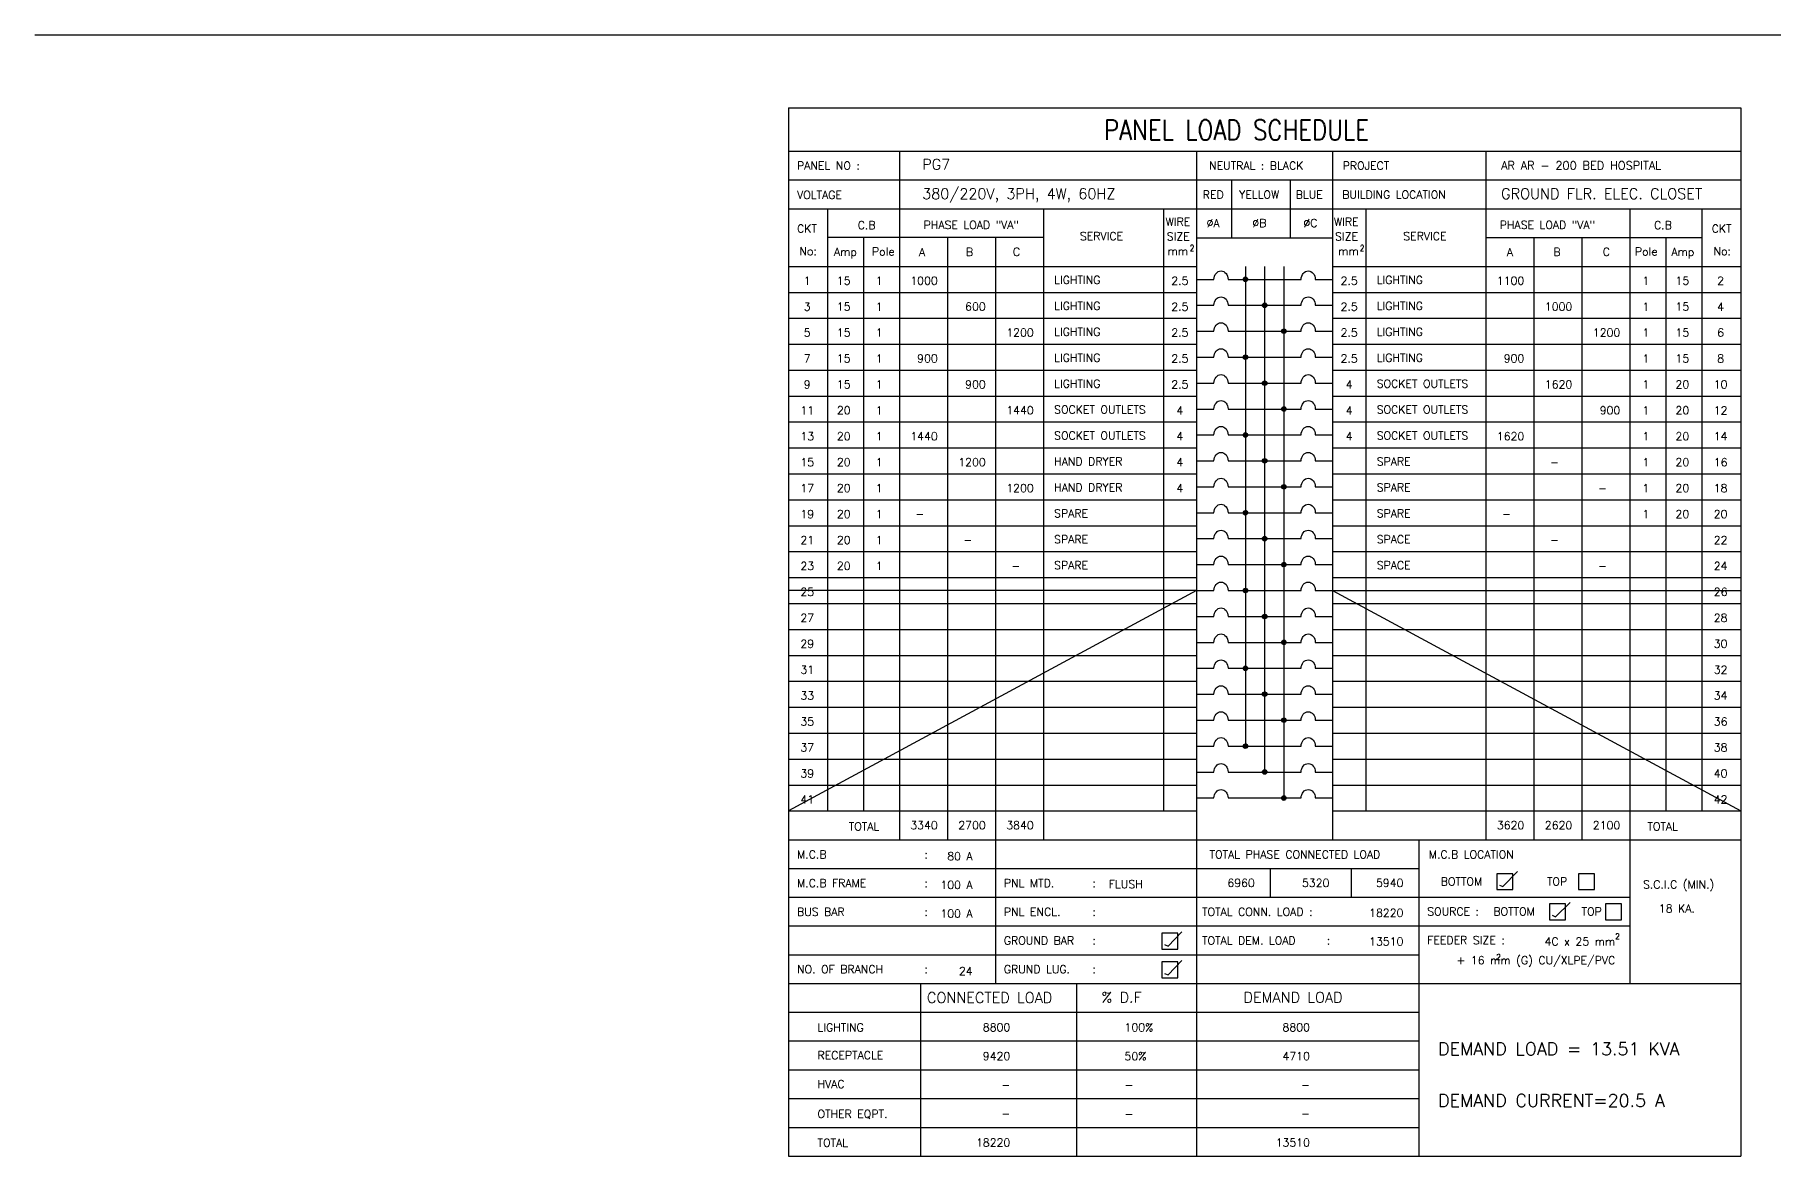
# Model space of a CAD drawing. Extents: x -147786 to -147665, y -2942 to -2850.
# Drawn here: x -147786.21 to -147748.25, y -2934.18 to -2909.7 of the extents above; entities that cross this region are included whole.
import ezdxf
from ezdxf.enums import TextEntityAlignment as Align

# ---------------------------------------------------------------- set-up
doc = ezdxf.new("R2010")
doc.units = 0
doc.header["$MEASUREMENT"] = 0
for name, color, linetype in [('BORDER', 4, 'CONTINUOUS'), ('E-TXT', 2, 'CONTINUOUS'), ('PANEL', 2, 'CONTINUOUS')]:
    doc.layers.add(name, color=color, linetype=linetype)
doc.styles.add('ROMANS', font='ROMANS.shx', dxfattribs={"height": 0.4})
pattern_1 = [(315, (57273.155677, -878.20901), (0.00864749998874, 0.00864749998874), [])]
pattern_2 = [(315, (57273.155677, -876.510869), (0.00864749998874, 0.00864749998874), [])]
pattern_3 = [(315, (57273.155677, -874.812728), (0.00864749998874, 0.00864749998874), [])]
pattern_4 = [(315, (57273.155677, -873.114587), (0.00864749998874, 0.00864749998874), [])]
pattern_5 = [(315, (57273.155677, -871.416445), (0.00864749998874, 0.00864749998874), [])]
pattern_6 = [(315, (57273.155677, -869.718304), (0.00864749998874, 0.00864749998874), [])]

msp = doc.modelspace()

# ---------------------------------------------------------------- hatches: boundary and pattern name
at = {"layer": 'PANEL', "linetype": 'Continuous'}
h = msp.add_hatch(dxfattribs=at)
h.set_pattern_fill('ANSI31', color=256, scale=0.068485, angle=406.041, style=0)
h.set_pattern_definition([(91.040959325, (57273.155677, -869.718304), (-0.00855917542476, -0.00015552164567), [])])
h.paths.add_polyline_path([(-147759.821, -2915.037, 1), (-147759.723, -2915.037, 1)])
h = msp.add_hatch(dxfattribs=at)
h.set_pattern_fill('ANSI31', color=256, scale=0.097835, angle=270, style=0)
h.set_pattern_definition(pattern_6)
h.paths.add_polyline_path([(-147759.402, -2915.603, 1), (-147759.304, -2915.603, 1)])
h = msp.add_hatch(dxfattribs=at)
h.set_pattern_fill('ANSI31', color=256, scale=0.097835, angle=270, style=0)
h.set_pattern_definition(pattern_6)
h.paths.add_polyline_path([(-147758.885, -2916.169, 1), (-147758.982, -2916.169, 1)])
h = msp.add_hatch(dxfattribs=at)
h.set_pattern_fill('ANSI31', color=256, scale=0.097835, angle=270, style=0)
h.set_pattern_definition(pattern_6)
h.paths.add_polyline_path([(-147759.723, -2916.735, 1), (-147759.821, -2916.735, 1)])
h = msp.add_hatch(dxfattribs=at)
h.set_pattern_fill('ANSI31', color=256, scale=0.097835, angle=270, style=0)
h.set_pattern_definition(pattern_6)
h.paths.add_polyline_path([(-147759.304, -2917.301, 1), (-147759.402, -2917.301, 1)])
h = msp.add_hatch(dxfattribs=at)
h.set_pattern_fill('ANSI31', color=256, scale=0.097835, angle=270, style=0)
h.set_pattern_definition(pattern_6)
h.paths.add_polyline_path([(-147758.885, -2917.867, 1), (-147758.982, -2917.867, 1)])
h = msp.add_hatch(dxfattribs=at)
h.set_pattern_fill('ANSI31', color=256, scale=0.097835, angle=270, style=0)
h.set_pattern_definition(pattern_5)
h.paths.add_polyline_path([(-147759.723, -2918.433, 1), (-147759.821, -2918.433, 1)])
h = msp.add_hatch(dxfattribs=at)
h.set_pattern_fill('ANSI31', color=256, scale=0.097835, angle=270, style=0)
h.set_pattern_definition(pattern_5)
h.paths.add_polyline_path([(-147759.304, -2918.999, 1), (-147759.402, -2918.999, 1)])
h = msp.add_hatch(dxfattribs=at)
h.set_pattern_fill('ANSI31', color=256, scale=0.097835, angle=270, style=0)
h.set_pattern_definition(pattern_5)
h.paths.add_polyline_path([(-147758.885, -2919.565, 1), (-147758.982, -2919.565, 1)])
h = msp.add_hatch(dxfattribs=at)
h.set_pattern_fill('ANSI31', color=256, scale=0.097835, angle=270, style=0)
h.set_pattern_definition(pattern_4)
h.paths.add_polyline_path([(-147759.723, -2920.131, 1), (-147759.821, -2920.131, 1)])
h = msp.add_hatch(dxfattribs=at)
h.set_pattern_fill('ANSI31', color=256, scale=0.097835, angle=270, style=0)
h.set_pattern_definition(pattern_4)
h.paths.add_polyline_path([(-147759.304, -2920.697, 1), (-147759.402, -2920.697, 1)])
h = msp.add_hatch(dxfattribs=at)
h.set_pattern_fill('ANSI31', color=256, scale=0.097835, angle=270, style=0)
h.set_pattern_definition(pattern_4)
h.paths.add_polyline_path([(-147758.885, -2921.263, 1), (-147758.982, -2921.263, 1)])
h = msp.add_hatch(dxfattribs=at)
h.set_pattern_fill('ANSI31', color=256, scale=0.097835, angle=270, style=0)
h.set_pattern_definition(pattern_3)
h.paths.add_polyline_path([(-147759.723, -2921.829, 1), (-147759.821, -2921.829, 1)])
h = msp.add_hatch(dxfattribs=at)
h.set_pattern_fill('ANSI31', color=256, scale=0.097835, angle=270, style=0)
h.set_pattern_definition(pattern_3)
h.paths.add_polyline_path([(-147759.304, -2922.395, 1), (-147759.402, -2922.395, 1)])
h = msp.add_hatch(dxfattribs=at)
h.set_pattern_fill('ANSI31', color=256, scale=0.097835, angle=270, style=0)
h.set_pattern_definition(pattern_3)
h.paths.add_polyline_path([(-147758.885, -2922.961, 1), (-147758.982, -2922.961, 1)])
h = msp.add_hatch(dxfattribs=at)
h.set_pattern_fill('ANSI31', color=256, scale=0.097835, angle=270, style=0)
h.set_pattern_definition(pattern_2)
h.paths.add_polyline_path([(-147759.723, -2923.527, 1), (-147759.821, -2923.527, 1)])
h = msp.add_hatch(dxfattribs=at)
h.set_pattern_fill('ANSI31', color=256, scale=0.097835, angle=270, style=0)
h.set_pattern_definition(pattern_2)
h.paths.add_polyline_path([(-147759.304, -2924.093, 1), (-147759.402, -2924.093, 1)])
h = msp.add_hatch(dxfattribs=at)
h.set_pattern_fill('ANSI31', color=256, scale=0.097835, angle=270, style=0)
h.set_pattern_definition(pattern_2)
h.paths.add_polyline_path([(-147758.885, -2924.659, 1), (-147758.982, -2924.659, 1)])
h = msp.add_hatch(dxfattribs=at)
h.set_pattern_fill('ANSI31', color=256, scale=0.097835, angle=270, style=0)
h.set_pattern_definition(pattern_1)
h.paths.add_polyline_path([(-147759.723, -2925.225, 1), (-147759.821, -2925.225, 1)])
h = msp.add_hatch(dxfattribs=at)
h.set_pattern_fill('ANSI31', color=256, scale=0.097835, angle=270, style=0)
h.set_pattern_definition(pattern_1)
h.paths.add_polyline_path([(-147759.304, -2925.791, 1), (-147759.402, -2925.791, 1)])
h = msp.add_hatch(dxfattribs=at)
h.set_pattern_fill('ANSI31', color=256, scale=0.097835, angle=270, style=0)
h.set_pattern_definition(pattern_1)
h.paths.add_polyline_path([(-147758.885, -2926.358, 1), (-147758.982, -2926.358, 1)])

# ---------------------------------------------------------------- linework, layer by layer
at = {"layer": 'BORDER', "color": 1}
msp.add_line((-147786.206, -2909.698), (-147665.401, -2909.698), dxfattribs=at)
at = {"layer": 'PANEL', "color": 6}
for p, q in [((-147769.748, -2911.294), (-147769.748, -2934.178)), ((-147769.748, -2911.294), (-147748.958, -2911.294)), ((-147748.958, -2911.294), (-147748.958, -2934.178)), ((-147769.748, -2934.178), (-147748.958, -2934.178))]:
    msp.add_line(p, q, dxfattribs=at)
at = {"layer": 'PANEL', "color": 2}
for p, q in [((-147769.748, -2912.238), (-147748.958, -2912.238)), ((-147760.838, -2912.238), (-147760.838, -2927.274)), ((-147757.868, -2912.238), (-147757.868, -2927.274)), ((-147769.748, -2913.496), (-147748.958, -2913.496)), ((-147760.838, -2914.127), (-147757.868, -2914.127)), ((-147769.748, -2927.274), (-147748.958, -2927.274))]:
    msp.add_line(p, q, dxfattribs=at)
at = {"layer": 'PANEL', "color": 11}
for p, q in [((-147767.329, -2912.238), (-147767.329, -2927.274)), ((-147754.522, -2912.238), (-147754.522, -2927.274)), ((-147768.901, -2913.496), (-147768.901, -2926.641)), ((-147764.184, -2913.496), (-147764.184, -2927.274)), ((-147761.563, -2913.496), (-147761.563, -2926.641)), ((-147757.142, -2913.496), (-147757.142, -2926.641)), ((-147751.377, -2913.496), (-147751.377, -2930.404)), ((-147749.805, -2913.496), (-147749.805, -2926.641)), ((-147764.184, -2914.125), (-147768.901, -2914.125)), ((-147768.115, -2914.125), (-147768.115, -2926.641)), ((-147766.28, -2914.125), (-147766.28, -2927.274)), ((-147765.232, -2914.125), (-147765.232, -2930.404)), ((-147754.522, -2914.125), (-147749.805, -2914.125)), ((-147753.473, -2914.125), (-147753.473, -2927.274)), ((-147752.425, -2914.125), (-147752.425, -2927.274)), ((-147750.591, -2914.125), (-147750.591, -2926.641)), ((-147769.748, -2914.754), (-147760.838, -2914.754)), ((-147757.868, -2914.754), (-147748.958, -2914.754)), ((-147769.748, -2915.32), (-147760.838, -2915.32)), ((-147757.868, -2915.32), (-147748.958, -2915.32)), ((-147769.748, -2915.886), (-147760.838, -2915.886)), ((-147757.868, -2915.886), (-147748.958, -2915.886)), ((-147769.748, -2916.452), (-147760.838, -2916.452)), ((-147757.868, -2916.452), (-147748.958, -2916.452)), ((-147769.748, -2917.018), (-147760.838, -2917.018)), ((-147757.868, -2917.018), (-147748.958, -2917.018)), ((-147769.748, -2917.584), (-147760.838, -2917.584)), ((-147757.868, -2917.584), (-147748.958, -2917.584)), ((-147769.748, -2918.15), (-147760.838, -2918.15)), ((-147757.868, -2918.15), (-147748.958, -2918.15)), ((-147769.748, -2918.716), (-147760.838, -2918.716)), ((-147757.868, -2918.716), (-147748.958, -2918.716)), ((-147769.748, -2919.282), (-147760.838, -2919.282)), ((-147757.868, -2919.282), (-147748.958, -2919.282)), ((-147769.748, -2919.848), (-147760.838, -2919.848)), ((-147757.868, -2919.848), (-147748.958, -2919.848)), ((-147769.748, -2920.414), (-147760.838, -2920.414)), ((-147757.868, -2920.414), (-147748.958, -2920.414)), ((-147769.748, -2920.98), (-147760.838, -2920.98)), ((-147757.868, -2920.98), (-147748.958, -2920.98)), ((-147769.748, -2921.546), (-147760.838, -2921.546)), ((-147757.868, -2921.546), (-147748.958, -2921.546)), ((-147769.748, -2922.112), (-147760.838, -2922.112)), ((-147757.868, -2922.112), (-147748.958, -2922.112)), ((-147769.748, -2922.678), (-147760.838, -2922.678)), ((-147757.868, -2922.678), (-147748.958, -2922.678)), ((-147769.748, -2923.244), (-147760.838, -2923.244)), ((-147757.868, -2923.244), (-147748.958, -2923.244)), ((-147769.748, -2923.81), (-147760.838, -2923.81)), ((-147757.868, -2923.81), (-147748.958, -2923.81)), ((-147769.748, -2924.376), (-147760.838, -2924.376)), ((-147757.868, -2924.376), (-147748.958, -2924.376)), ((-147769.748, -2924.942), (-147760.838, -2924.942)), ((-147757.868, -2924.942), (-147748.958, -2924.942)), ((-147769.748, -2925.508), (-147760.838, -2925.508)), ((-147757.868, -2925.508), (-147748.958, -2925.508)), ((-147769.748, -2926.075), (-147760.838, -2926.075)), ((-147757.868, -2926.075), (-147748.958, -2926.075)), ((-147769.748, -2926.641), (-147760.838, -2926.641)), ((-147757.868, -2926.641), (-147748.958, -2926.641)), ((-147760.838, -2927.274), (-147760.838, -2934.178)), ((-147755.986, -2927.274), (-147755.986, -2930.404)), ((-147769.748, -2927.9), (-147755.986, -2927.9)), ((-147759.231, -2927.9), (-147759.231, -2928.526)), ((-147757.461, -2927.9), (-147757.461, -2928.526)), ((-147769.748, -2928.526), (-147751.377, -2928.526)), ((-147769.748, -2929.152), (-147751.377, -2929.152)), ((-147769.748, -2929.778), (-147755.986, -2929.778)), ((-147769.748, -2930.404), (-147748.958, -2930.404)), ((-147766.867, -2930.404), (-147766.867, -2934.178)), ((-147763.458, -2930.404), (-147763.458, -2934.178)), ((-147755.986, -2930.404), (-147755.986, -2934.178)), ((-147769.748, -2931.033), (-147755.986, -2931.033)), ((-147769.748, -2931.662), (-147755.986, -2931.662)), ((-147769.748, -2932.291), (-147755.986, -2932.291)), ((-147769.748, -2932.92), (-147755.986, -2932.92)), ((-147769.748, -2933.549), (-147755.986, -2933.549))]:
    msp.add_line(p, q, dxfattribs=at)
at = {"layer": 'PANEL'}
for p, q in [((-147769.748, -2912.864), (-147748.958, -2912.864)), ((-147760.068, -2914.127), (-147760.068, -2912.864)), ((-147758.792, -2914.127), (-147758.792, -2912.864)), ((-147759.772, -2914.754), (-147759.772, -2925.225)), ((-147759.353, -2914.754), (-147759.353, -2925.791)), ((-147758.933, -2914.754), (-147758.933, -2926.358)), ((-147760.838, -2915.037), (-147760.459, -2915.037)), ((-147760.151, -2915.037), (-147758.555, -2915.037)), ((-147758.247, -2915.037), (-147757.868, -2915.037)), ((-147760.838, -2915.603), (-147760.459, -2915.603)), ((-147760.151, -2915.603), (-147758.555, -2915.603)), ((-147758.247, -2915.603), (-147757.868, -2915.603)), ((-147760.838, -2916.169), (-147760.459, -2916.169)), ((-147760.151, -2916.169), (-147758.555, -2916.169)), ((-147758.247, -2916.169), (-147757.868, -2916.169)), ((-147760.838, -2916.735), (-147760.459, -2916.735)), ((-147760.151, -2916.735), (-147758.555, -2916.735)), ((-147758.247, -2916.735), (-147757.868, -2916.735)), ((-147760.838, -2917.301), (-147760.459, -2917.301)), ((-147760.151, -2917.301), (-147758.555, -2917.301)), ((-147758.247, -2917.301), (-147757.868, -2917.301)), ((-147760.838, -2917.867), (-147760.459, -2917.867)), ((-147760.151, -2917.867), (-147758.555, -2917.867)), ((-147758.247, -2917.867), (-147757.868, -2917.867)), ((-147760.838, -2918.433), (-147760.459, -2918.433)), ((-147760.151, -2918.433), (-147758.555, -2918.433)), ((-147758.247, -2918.433), (-147757.868, -2918.433)), ((-147760.838, -2918.999), (-147760.459, -2918.999)), ((-147760.151, -2918.999), (-147758.555, -2918.999)), ((-147758.247, -2918.999), (-147757.868, -2918.999)), ((-147760.838, -2919.565), (-147760.459, -2919.565)), ((-147760.151, -2919.565), (-147758.555, -2919.565)), ((-147758.247, -2919.565), (-147757.868, -2919.565)), ((-147760.838, -2920.131), (-147760.459, -2920.131)), ((-147760.151, -2920.131), (-147758.555, -2920.131)), ((-147758.247, -2920.131), (-147757.868, -2920.131)), ((-147760.838, -2920.697), (-147760.459, -2920.697)), ((-147760.151, -2920.697), (-147758.555, -2920.697)), ((-147758.247, -2920.697), (-147757.868, -2920.697)), ((-147760.838, -2921.263), (-147760.459, -2921.263)), ((-147760.151, -2921.263), (-147758.555, -2921.263)), ((-147758.247, -2921.263), (-147757.868, -2921.263)), ((-147760.838, -2921.829), (-147760.459, -2921.829)), ((-147760.151, -2921.829), (-147758.555, -2921.829)), ((-147758.247, -2921.829), (-147757.868, -2921.829)), ((-147760.838, -2922.395), (-147760.459, -2922.395)), ((-147760.151, -2922.395), (-147758.555, -2922.395)), ((-147758.247, -2922.395), (-147757.868, -2922.395)), ((-147760.838, -2922.961), (-147760.459, -2922.961)), ((-147760.151, -2922.961), (-147758.555, -2922.961)), ((-147758.247, -2922.961), (-147757.868, -2922.961)), ((-147760.838, -2923.527), (-147760.459, -2923.527)), ((-147760.151, -2923.527), (-147758.555, -2923.527)), ((-147758.247, -2923.527), (-147757.868, -2923.527)), ((-147760.838, -2924.093), (-147760.459, -2924.093)), ((-147760.151, -2924.093), (-147758.555, -2924.093)), ((-147758.247, -2924.093), (-147757.868, -2924.093)), ((-147760.838, -2924.659), (-147760.459, -2924.659)), ((-147760.151, -2924.659), (-147758.555, -2924.659)), ((-147758.247, -2924.659), (-147757.868, -2924.659)), ((-147760.838, -2925.225), (-147760.459, -2925.225)), ((-147760.151, -2925.225), (-147758.555, -2925.225)), ((-147758.247, -2925.225), (-147757.868, -2925.225)), ((-147760.838, -2925.791), (-147760.459, -2925.791)), ((-147760.151, -2925.791), (-147758.555, -2925.791)), ((-147758.247, -2925.791), (-147757.868, -2925.791)), ((-147760.838, -2926.358), (-147760.459, -2926.358)), ((-147760.151, -2926.358), (-147758.555, -2926.358)), ((-147758.247, -2926.358), (-147757.868, -2926.358)), ((-147754.15, -2928.293), (-147753.831, -2927.961)), ((-147754.225, -2928.263), (-147754.15, -2928.293)), ((-147753.003, -2928.949), (-147752.684, -2928.636)), ((-147753.078, -2928.918), (-147753.003, -2928.949)), ((-147761.538, -2929.559), (-147761.463, -2929.589)), ((-147761.463, -2929.589), (-147761.164, -2929.277)), ((-147761.463, -2930.217), (-147761.164, -2929.904)), ((-147761.538, -2930.186), (-147761.463, -2930.217))]:
    msp.add_line(p, q, dxfattribs=at)
at = {"layer": 'PANEL', "color": 7}
for p, q in [((-147760.838, -2921.829), (-147769.748, -2926.641)), ((-147760.838, -2921.829), (-147769.748, -2921.829)), ((-147757.868, -2921.829), (-147748.958, -2926.641)), ((-147757.868, -2921.829), (-147748.958, -2921.829))]:
    msp.add_line(p, q, dxfattribs=at)
at = {"layer": 'PANEL', "color": 11}
for points in [[(-147753.933, -2928.01), (-147754.283, -2928.01), (-147754.283, -2928.359), (-147753.933, -2928.359)], [(-147752.149, -2928.01), (-147752.498, -2928.01), (-147752.498, -2928.359), (-147752.149, -2928.359)], [(-147752.786, -2928.665), (-147753.135, -2928.665), (-147753.135, -2929.015), (-147752.786, -2929.015)], [(-147751.559, -2928.665), (-147751.908, -2928.665), (-147751.908, -2929.015), (-147751.559, -2929.015)], [(-147761.246, -2929.306), (-147761.595, -2929.306), (-147761.595, -2929.655), (-147761.246, -2929.655)], [(-147761.246, -2929.933), (-147761.595, -2929.933), (-147761.595, -2930.283), (-147761.246, -2930.283)]]:
    msp.add_lwpolyline(points, close=True, dxfattribs=at)
at = {"layer": 'PANEL'}
for centre in [(-147759.772, -2915.037), (-147759.353, -2915.603), (-147758.933, -2916.169), (-147759.772, -2916.735), (-147759.353, -2917.301), (-147758.933, -2917.867), (-147759.772, -2918.433), (-147759.353, -2918.999), (-147758.933, -2919.565), (-147759.772, -2920.131), (-147759.353, -2920.697), (-147758.933, -2921.263), (-147759.772, -2921.829), (-147759.353, -2922.395), (-147758.933, -2922.961), (-147759.772, -2923.527), (-147759.353, -2924.093), (-147758.933, -2924.659), (-147759.772, -2925.225), (-147759.353, -2925.791), (-147758.933, -2926.358)]:
    msp.add_circle(centre, 0.0489, dxfattribs=at)
at = {"layer": 'PANEL', "extrusion": (0, 0, -1)}
for centre in [(-147760.305, -2915.037), (-147758.401, -2915.037), (-147760.305, -2915.603), (-147758.401, -2915.603), (-147760.305, -2916.169), (-147758.401, -2916.169), (-147760.305, -2916.735), (-147758.401, -2916.735), (-147760.305, -2917.301), (-147758.401, -2917.301), (-147760.305, -2917.867), (-147758.401, -2917.867), (-147760.305, -2918.433), (-147758.401, -2918.433), (-147760.305, -2918.999), (-147758.401, -2918.999), (-147760.305, -2919.565), (-147758.401, -2919.565), (-147760.305, -2920.131), (-147758.401, -2920.131), (-147760.305, -2920.697), (-147758.401, -2920.697), (-147760.305, -2921.263), (-147758.401, -2921.263), (-147760.305, -2921.829), (-147758.401, -2921.829), (-147760.305, -2922.395), (-147758.401, -2922.395), (-147760.305, -2922.961), (-147758.401, -2922.961), (-147760.305, -2923.527), (-147758.401, -2923.527), (-147760.305, -2924.093), (-147758.401, -2924.093), (-147760.305, -2924.659), (-147758.401, -2924.659), (-147760.305, -2925.225), (-147758.401, -2925.225), (-147760.305, -2925.791), (-147758.401, -2925.791), (-147760.305, -2926.358), (-147758.401, -2926.358)]:
    msp.add_ellipse(centre, major_axis=(0, 0.185), ratio=0.833333, start_param=-1.570796, end_param=1.570796, dxfattribs=at)

# ---------------------------------------------------------------- texts
at = {"layer": 'E-TXT', "style": 'ROMANS'}
for s, height, p in [('PG7', 0.2306, (-147766.83, -2912.642)), ('AR AR - 200 BED HOSPITAL', 0.18169, (-147754.189, -2912.641)), ('380/220V, 3PH, 4W, 60HZ', 0.23061, (-147766.83, -2913.283)), ('GROUND FLR. ELEC. CLOSET', 0.23061, (-147754.189, -2913.283)), ('15', 0.1747, (-147768.693, -2915.153)), ('15', 0.1747, (-147750.382, -2915.153)), ('15', 0.1747, (-147768.693, -2915.719)), ('15', 0.1747, (-147750.382, -2915.719)), ('15', 0.1747, (-147768.693, -2916.285)), ('15', 0.1747, (-147750.382, -2916.285)), ('15', 0.1747, (-147768.693, -2916.851)), ('15', 0.1747, (-147750.382, -2916.851)), ('15', 0.1747, (-147768.693, -2917.417)), ('20', 0.1747, (-147750.382, -2917.417)), ('20', 0.1747, (-147768.693, -2917.983)), ('20', 0.1747, (-147750.382, -2917.983)), ('20', 0.1747, (-147768.693, -2918.549)), ('20', 0.1747, (-147750.382, -2918.549)), ('20', 0.1747, (-147768.693, -2919.115)), ('20', 0.1747, (-147750.382, -2919.115)), ('20', 0.1747, (-147768.693, -2919.681)), ('20', 0.1747, (-147750.382, -2919.681)), ('20', 0.1747, (-147768.693, -2920.248)), ('20', 0.1747, (-147750.382, -2920.248)), ('20', 0.1747, (-147768.693, -2920.814)), ('20', 0.1747, (-147768.693, -2921.38))]:
    msp.add_text(s, height=height, dxfattribs=at).set_placement(p)
for s, height, p in [('1', 0.175, (-147767.768, -2915.067)), ('2.5', 0.1747, (-147761.204, -2915.067)), ('2.5', 0.1747, (-147757.508, -2915.067)), ('1', 0.175, (-147751.03, -2915.067)), ('1', 0.175, (-147767.768, -2915.633)), ('2.5', 0.1747, (-147761.204, -2915.633)), ('2.5', 0.1747, (-147757.508, -2915.633)), ('1', 0.175, (-147751.03, -2915.633)), ('1', 0.175, (-147767.768, -2916.199)), ('2.5', 0.1747, (-147761.204, -2916.199)), ('2.5', 0.1747, (-147757.508, -2916.199)), ('1', 0.175, (-147751.03, -2916.199)), ('1', 0.175, (-147767.768, -2916.765)), ('2.5', 0.1747, (-147761.204, -2916.765)), ('2.5', 0.1747, (-147757.508, -2916.765)), ('1', 0.175, (-147751.03, -2916.765)), ('1', 0.175, (-147767.768, -2917.331)), ('2.5', 0.1747, (-147761.204, -2917.331)), ('4', 0.175, (-147757.508, -2917.331)), ('1', 0.175, (-147751.03, -2917.331)), ('1', 0.175, (-147767.768, -2917.897)), ('4', 0.175, (-147761.204, -2917.897)), ('4', 0.175, (-147757.508, -2917.897)), ('1', 0.175, (-147751.03, -2917.897)), ('1', 0.175, (-147767.768, -2918.463)), ('4', 0.175, (-147761.204, -2918.463)), ('4', 0.175, (-147757.508, -2918.463)), ('1', 0.175, (-147751.03, -2918.463)), ('1', 0.175, (-147767.768, -2919.029)), ('4', 0.175, (-147761.204, -2919.029)), ('1', 0.175, (-147751.03, -2919.029)), ('1', 0.175, (-147767.768, -2919.595)), ('4', 0.175, (-147761.204, -2919.595)), ('1', 0.175, (-147751.03, -2919.595)), ('1', 0.175, (-147767.768, -2920.161)), ('1', 0.175, (-147751.03, -2920.161)), ('1', 0.175, (-147767.768, -2920.727)), ('1', 0.175, (-147767.768, -2921.293))]:
    msp.add_text(s, height=height, dxfattribs=at).set_placement(p, align=Align.MIDDLE)
for s, height, p in [('1000', 0.1747, (-147766.491, -2915.153)), ('1100', 0.1747, (-147753.684, -2915.153)), ('600', 0.1747, (-147765.443, -2915.719)), ('1000', 0.1747, (-147752.636, -2915.719)), ('1200', 0.1747, (-147764.395, -2916.285)), ('1200', 0.1747, (-147751.588, -2916.285)), ('900', 0.1747, (-147766.491, -2916.851)), ('900', 0.1747, (-147753.684, -2916.851)), ('900', 0.1747, (-147765.443, -2917.417)), ('1620', 0.1747, (-147752.636, -2917.417)), ('1440', 0.1747, (-147764.395, -2917.983)), ('900', 0.1747, (-147751.588, -2917.983)), ('1440', 0.1747, (-147766.491, -2918.549)), ('1620', 0.1747, (-147753.684, -2918.549)), ('1200', 0.1747, (-147765.443, -2919.115)), ('-', 0.175, (-147752.928, -2919.115)), ('1200', 0.1747, (-147764.395, -2919.681)), ('-', 0.175, (-147751.88, -2919.681)), ('-', 0.175, (-147766.783, -2920.248)), ('-', 0.175, (-147753.976, -2920.248)), ('-', 0.175, (-147765.735, -2920.814)), ('-', 0.175, (-147752.928, -2920.814)), ('-', 0.175, (-147764.687, -2921.38)), ('-', 0.175, (-147751.88, -2921.38)), ('3340', 0.1747, (-147766.491, -2927.04)), ('2700', 0.1747, (-147765.443, -2927.04)), ('3840', 0.1747, (-147764.395, -2927.04)), ('3620', 0.1747, (-147753.684, -2927.04)), ('2620', 0.1747, (-147752.636, -2927.04)), ('2100', 0.1747, (-147751.588, -2927.04)), ('80 A', 0.1747, (-147765.728, -2927.717)), ('100 A', 0.1747, (-147765.728, -2928.343)), ('FLUSH', 0.1747, (-147762.015, -2928.326)), ('6960', 0.1747, (-147759.568, -2928.299)), ('5320', 0.1747, (-147757.939, -2928.299)), ('5940', 0.1747, (-147756.323, -2928.299)), ('100 A', 0.1747, (-147765.728, -2928.969)), ('18220', 0.1747, (-147756.323, -2928.952)), ('13510', 0.1747, (-147756.323, -2929.578)), ('4C x 25 mm', 0.1747, (-147751.698, -2929.578)), ('2', 0.122, (-147751.597, -2929.439)), ('+ 16 mm (G) CU/XLPE/PVC', 0.17471, (-147751.698, -2929.988)), ('2', 0.122, (-147754.194, -2929.891)), ('24', 0.1747, (-147765.728, -2930.222)), ('8800', 0.1747, (-147764.907, -2931.452)), ('8800', 0.1747, (-147758.364, -2931.452)), ('9420', 0.1747, (-147764.907, -2932.08)), ('4710', 0.1747, (-147758.364, -2932.08)), ('-', 0.175, (-147764.907, -2932.709)), ('-', 0.175, (-147758.364, -2932.709)), ('-', 0.175, (-147764.907, -2933.338)), ('-', 0.175, (-147758.364, -2933.338)), ('18220', 0.1747, (-147764.907, -2933.967)), ('13510', 0.1747, (-147758.364, -2933.967))]:
    msp.add_text(s, height=height, dxfattribs=at).set_placement(p, align=Align.RIGHT)
at = {"layer": 'PANEL', "color": 6, "style": 'ROMANS', "width": 0.833333}
msp.add_text('PANEL LOAD SCHEDULE', height=0.44026, dxfattribs=at).set_placement((-147762.863, -2911.994))
at = {"layer": 'PANEL', "style": 'ROMANS'}
for s, height, p in [('PANEL NO :', 0.1747, (-147769.563, -2912.642)), ('NEUTRAL : BLACK', 0.17471, (-147760.566, -2912.642)), ('PROJECT', 0.1747, (-147757.65, -2912.642)), ('VOLTAGE', 0.1747, (-147769.563, -2913.281)), ('RED', 0.1747, (-147760.703, -2913.275)), ('YELLOW', 0.1747, (-147759.91, -2913.275)), ('BLUE', 0.1747, (-147758.676, -2913.275)), ('BUILDING LOCATION', 0.17471, (-147757.659, -2913.275)), ('CKT', 0.1747, (-147769.563, -2914.017)), ('C.B', 0.1747, (-147768.238, -2913.941)), ('PHASE LOAD "VA"', 0.17471, (-147766.799, -2913.936)), ('SERVICE', 0.1747, (-147763.387, -2914.181)), ('WIRE', 0.1747, (-147761.515, -2913.866)), ('SIZE', 0.1747, (-147761.489, -2914.187)), ('%%CA', 0.1747, (-147760.622, -2913.894)), ('%%CB', 0.1747, (-147759.622, -2913.894)), ('%%CC', 0.1747, (-147758.507, -2913.894)), ('WIRE', 0.1747, (-147757.84, -2913.866)), ('SIZE', 0.1747, (-147757.815, -2914.187)), ('SERVICE', 0.1747, (-147756.326, -2914.181)), ('PHASE LOAD "VA"', 0.17471, (-147754.22, -2913.936)), ('C.B', 0.1747, (-147750.85, -2913.941)), ('CKT', 0.1747, (-147749.592, -2914.017)), ('No:', 0.1747, (-147769.511, -2914.509)), ('Amp', 0.1747, (-147768.757, -2914.524)), ('Pole', 0.1747, (-147767.927, -2914.517)), ('A', 0.175, (-147766.901, -2914.533)), ('B', 0.175, (-147765.877, -2914.525)), ('C', 0.175, (-147764.849, -2914.523)), ('mm', 0.1747, (-147761.473, -2914.508)), ('mm', 0.1747, (-147757.748, -2914.508)), ('A', 0.175, (-147754.065, -2914.533)), ('B', 0.175, (-147753.047, -2914.525)), ('C', 0.175, (-147751.97, -2914.523)), ('Pole', 0.1747, (-147751.27, -2914.517)), ('Amp', 0.1747, (-147750.472, -2914.524)), ('No:', 0.1747, (-147749.552, -2914.509)), ('LIGHTING', 0.1747, (-147763.949, -2915.137)), ('LIGHTING', 0.1747, (-147756.907, -2915.137)), ('LIGHTING', 0.1747, (-147763.949, -2915.703)), ('LIGHTING', 0.1747, (-147756.907, -2915.703)), ('LIGHTING', 0.1747, (-147763.949, -2916.269)), ('LIGHTING', 0.1747, (-147756.907, -2916.269)), ('LIGHTING', 0.1747, (-147763.949, -2916.835)), ('LIGHTING', 0.1747, (-147756.907, -2916.835)), ('LIGHTING', 0.1747, (-147763.949, -2917.401)), ('SOCKET OUTLETS', 0.17471, (-147756.907, -2917.401)), ('SOCKET OUTLETS', 0.17471, (-147763.949, -2917.967)), ('SOCKET OUTLETS', 0.17471, (-147756.907, -2917.967)), ('SOCKET OUTLETS', 0.17471, (-147763.949, -2918.534)), ('SOCKET OUTLETS', 0.17471, (-147756.907, -2918.534)), ('HAND DRYER', 0.1747, (-147763.949, -2919.1)), ('SPARE', 0.1747, (-147756.907, -2919.1)), ('HAND DRYER', 0.1747, (-147763.949, -2919.666)), ('SPARE', 0.1747, (-147756.907, -2919.666)), ('SPARE', 0.1747, (-147763.949, -2920.232)), ('SPARE', 0.1747, (-147756.907, -2920.232)), ('SPARE', 0.1747, (-147763.949, -2920.798)), ('SPACE', 0.1747, (-147756.907, -2920.798)), ('SPARE', 0.1747, (-147763.949, -2921.364)), ('SPACE', 0.1747, (-147756.907, -2921.364)), ('TOTAL', 0.1747, (-147768.433, -2927.067)), ('TOTAL', 0.1747, (-147750.996, -2927.067)), ('M.C.B', 0.1747, (-147769.563, -2927.678)), (':', 0.175, (-147766.781, -2927.678)), ('TOTAL PHASE CONNECTED LOAD', 0.17471, (-147760.556, -2927.678)), ('M.C.B LOCATION', 0.17471, (-147755.77, -2927.678)), ('M.C.B FRAME', 0.17471, (-147769.563, -2928.304)), (':', 0.175, (-147766.781, -2928.304)), ('PNL MTD.', 0.1747, (-147765.047, -2928.304)), (':', 0.175, (-147763.113, -2928.304)), ('BOTTOM', 0.1747, (-147755.508, -2928.268)), ('TOP', 0.1747, (-147753.188, -2928.268)), ('S.C.I.C (MIN.)', 0.17471, (-147751.092, -2928.334)), ('BUS BAR', 0.1747, (-147769.563, -2928.93)), (':', 0.175, (-147766.781, -2928.93)), ('PNL ENCL.', 0.1747, (-147765.047, -2928.93)), (':', 0.175, (-147763.113, -2928.93)), ('TOTAL CONN. LOAD :', 0.17471, (-147760.72, -2928.93)), ('SOURCE :', 0.1747, (-147755.803, -2928.923)), ('BOTTOM', 0.1747, (-147754.36, -2928.923)), ('TOP', 0.1747, (-147752.434, -2928.923)), ('18 KA.', 0.1747, (-147750.745, -2928.858)), ('GROUND BAR', 0.1747, (-147765.047, -2929.557)), (':', 0.175, (-147763.113, -2929.557)), ('TOTAL DEM. LOAD ', 0.17471, (-147760.72, -2929.557)), (':', 0.175, (-147757.999, -2929.557)), ('FEEDER SIZE :', 0.17471, (-147755.803, -2929.549)), ('NO. OF BRANCH', 0.17471, (-147769.563, -2930.183)), (':', 0.175, (-147766.781, -2930.183)), ('GRUND LUG.', 0.1747, (-147765.047, -2930.183)), (':', 0.175, (-147763.113, -2930.183)), ('CONNECTED LOAD', 0.23061, (-147766.727, -2930.83)), ('% D.F', 0.2306, (-147762.916, -2930.824)), ('DEMAND LOAD', 0.23061, (-147759.815, -2930.824)), ('LIGHTING', 0.1747, (-147769.116, -2931.453)), ('100%', 0.1747, (-147762.413, -2931.453)), ('DEMAND LOAD = 13.51 KVA', 0.27953, (-147755.566, -2931.973)), ('RECEPTACLE', 0.1747, (-147769.116, -2932.06)), ('50%', 0.1747, (-147762.413, -2932.082)), ('HVAC', 0.1747, (-147769.116, -2932.69)), ('-', 0.175, (-147762.413, -2932.711)), ('DEMAND CURRENT=20.5 A', 0.27953, (-147755.566, -2933.101)), ('OTHER EQPT.', 0.17471, (-147769.116, -2933.342)), ('-', 0.175, (-147762.413, -2933.339)), ('TOTAL', 0.1747, (-147769.116, -2933.971))]:
    msp.add_text(s, height=height, dxfattribs=at).set_placement(p)
at = {"layer": 'PANEL', "style": 'ROMANS', "width": 0.833333}
for p in [(-147760.985, -2914.418), (-147757.272, -2914.418)]:
    msp.add_text('2', height=0.132, dxfattribs=at).set_placement(p)
at = {"layer": 'PANEL', "style": 'ROMANS'}
for s, height, p in [('1', 0.175, (-147769.34, -2915.067)), ('2', 0.175, (-147749.397, -2915.067)), ('3', 0.175, (-147769.34, -2915.633)), ('4', 0.175, (-147749.397, -2915.633)), ('5', 0.175, (-147769.34, -2916.199)), ('6', 0.175, (-147749.397, -2916.199)), ('7', 0.175, (-147769.34, -2916.765)), ('8', 0.175, (-147749.397, -2916.765)), ('9', 0.175, (-147769.34, -2917.331)), ('10', 0.1747, (-147749.397, -2917.331)), ('11', 0.1747, (-147769.34, -2917.897)), ('12', 0.1747, (-147749.397, -2917.897)), ('13', 0.1747, (-147769.34, -2918.463)), ('14', 0.1747, (-147749.397, -2918.463)), ('15', 0.1747, (-147769.34, -2919.029)), ('16', 0.1747, (-147749.397, -2919.029)), ('17', 0.1747, (-147769.34, -2919.595)), ('18', 0.1747, (-147749.397, -2919.595)), ('19', 0.1747, (-147769.34, -2920.161)), ('20', 0.1747, (-147749.397, -2920.161)), ('21', 0.1747, (-147769.34, -2920.727)), ('22', 0.1747, (-147749.397, -2920.727)), ('23', 0.1747, (-147769.34, -2921.293)), ('24', 0.1747, (-147749.397, -2921.293)), ('25', 0.1747, (-147769.34, -2921.859)), ('26', 0.1747, (-147749.397, -2921.859)), ('27', 0.1747, (-147769.34, -2922.425)), ('28', 0.1747, (-147749.397, -2922.425)), ('29', 0.1747, (-147769.34, -2922.992)), ('30', 0.1747, (-147749.397, -2922.992)), ('31', 0.1747, (-147769.34, -2923.558)), ('32', 0.1747, (-147749.397, -2923.558)), ('33', 0.1747, (-147769.34, -2924.124)), ('34', 0.1747, (-147749.397, -2924.124)), ('35', 0.1747, (-147769.34, -2924.69)), ('36', 0.1747, (-147749.397, -2924.69)), ('37', 0.1747, (-147769.34, -2925.256)), ('38', 0.1747, (-147749.397, -2925.256)), ('39', 0.1747, (-147769.34, -2925.822)), ('40', 0.1747, (-147749.397, -2925.822)), ('41', 0.1747, (-147769.34, -2926.388)), ('42', 0.1747, (-147749.397, -2926.388))]:
    msp.add_text(s, height=height, dxfattribs=at).set_placement(p, align=Align.MIDDLE)

doc.saveas('drawing.dxf')
